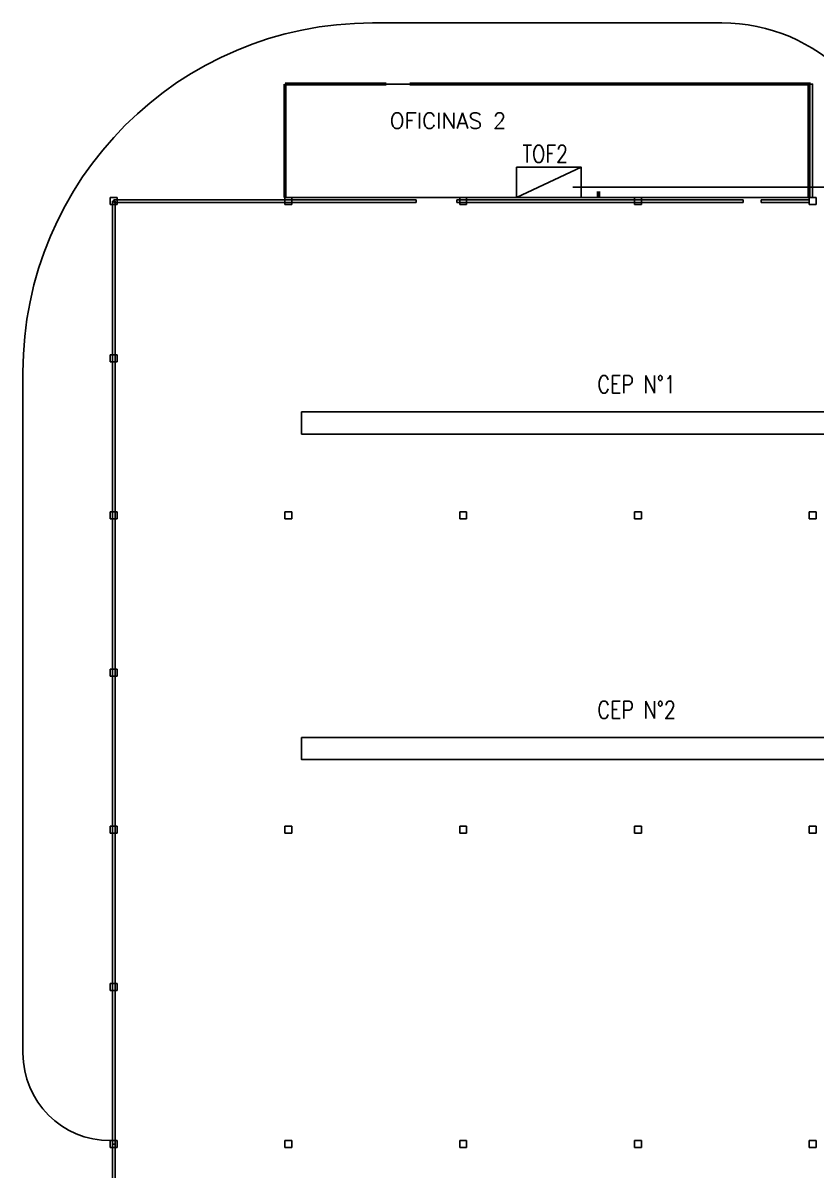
# Model space of a CAD drawing. Extents: x 522424 to 523018, y 277589 to 278009.
# Drawn here: x 522603.9 to 522668.7, y 277821.5 to 277915.4 of the extents above; entities that cross this region are included whole.
import ezdxf
from ezdxf.enums import TextEntityAlignment as Align

# ---------------------------------------------------------------- set-up
doc = ezdxf.new("R2010")
doc.units = 0
doc.layers.get('0').update_dxf_attribs({"linetype": 'CONTINUOUS'})
for name, color, linetype in [('0-IE-BLINDOS', 5, 'CONTINUOUS'), ('A-MUROS', 10, 'CONTINUOUS'), ('ELECTRICIDAD', 6, 'CONTINUOUS'), ('TEXTO', 3, 'CONTINUOUS')]:
    doc.layers.add(name, color=color, linetype=linetype)
doc.styles.add('MM-TITULO 200', font='romans.shx', dxfattribs={"width": 0.8, "height": 1000})
doc.styles.add('SIMPLEX', font='simplex')

# ---------------------------------------------------------------- blocks, each defined once
blk = doc.blocks.new('COL')
at = {"linetype": 'Continuous'}
for p, q in [((200, 200), (-200, 200)), ((-200, 200), (-200, -200)), ((200, -200), (200, 200)), ((-200, -200), (200, -200))]:
    blk.add_line(p, q, dxfattribs=at)

msp = doc.modelspace()

# ---------------------------------------------------------------- linework, layer by layer
at = {"layer": '0-IE-BLINDOS'}
for points in [[(522626.663, 277883.547), (522694.631, 277883.547), (522694.631, 277881.735), (522626.663, 277881.735)], [(522626.663, 277856.914), (522694.631, 277856.914), (522694.631, 277855.101), (522626.663, 277855.101)]]:
    msp.add_lwpolyline(points, close=True, dxfattribs=at)
at = {"layer": 'A-MUROS'}
for p, q in [((522661.021, 277915.366), (522632.45, 277915.366)), ((522603.878, 277886.794), (522603.878, 277831.08))]:
    msp.add_line(p, q, dxfattribs=at)
at = {"layer": 'A-MUROS', "linetype": 'Continuous'}
for p, q in [((522611.201, 277805.124), (522611.201, 277900.793)), ((522611.201, 277900.793), (522611.416, 277900.793)), ((522611.201, 277900.793), (522611.416, 277900.793)), ((522611.307, 277900.901), (522636.024, 277900.901)), ((522611.307, 277900.901), (522611.307, 277900.687)), ((522611.307, 277900.901), (522611.307, 277900.687)), ((522611.307, 277900.687), (522636.024, 277900.687)), ((522611.416, 277805.124), (522611.416, 277900.793)), ((522636.024, 277900.901), (522636.024, 277900.687)), ((522639.373, 277900.901), (522662.778, 277900.901)), ((522639.373, 277900.901), (522639.373, 277900.687)), ((522639.373, 277900.687), (522662.778, 277900.687)), ((522662.778, 277900.901), (522662.778, 277900.687)), ((522664.243, 277900.901), (522668.164, 277900.901)), ((522664.243, 277900.901), (522664.243, 277900.687)), ((522664.243, 277900.687), (522668.164, 277900.687)), ((522611.021, 277823.937), (522611.021, 277823.366)), ((522611.593, 277823.937), (522611.021, 277823.937)), ((522611.021, 277823.366), (522611.593, 277823.366)), ((522611.201, 277823.647), (522611.416, 277823.647)), ((522611.593, 277823.366), (522611.593, 277823.937))]:
    msp.add_line(p, q, dxfattribs=at)
at = {"layer": 'A-MUROS', "const_width": 0.286}
for points in [[(522633.605, 277910.366), (522625.307, 277910.366)], [(522625.307, 277910.366), (522625.307, 277901.08)], [(522668.164, 277901.08), (522668.164, 277910.366), (522635.492, 277910.366)], [(522650.939, 277901.08), (522650.939, 277901.598)]]:
    msp.add_lwpolyline(points, dxfattribs=at)
at = {"layer": 'A-MUROS'}
msp.add_lwpolyline([(522625.307, 277910.366), (522668.45, 277910.366), (522668.45, 277901.08), (522625.307, 277901.08)], close=True, dxfattribs=at)
for centre, radius, start, end in [((522632.45, 277886.794), 28.571, 90, 180), ((522661.021, 277901.08), 14.286, 0, 90), ((522611.021, 277831.08), 7.143, 180, 270)]:
    msp.add_arc(centre, radius, start, end, dxfattribs=at)
at = {"layer": 'ELECTRICIDAD'}
msp.add_line((522644.239, 277901.08), (522649.518, 277903.569), dxfattribs=at)
msp.add_lwpolyline([(522644.239, 277903.569), (522649.518, 277903.569), (522649.518, 277901.08), (522644.239, 277901.08)], close=True, dxfattribs=at)
at = {"layer": 'TEXTO', "linetype": 'ByBlock'}
msp.add_line((522714.982, 277901.92), (522648.839, 277901.92), dxfattribs=at)

# ---------------------------------------------------------------- block references
at = {"layer": 'A-MUROS', "linetype": 'Continuous', "xscale": 0.001428571428571429, "yscale": 0.001428571428571429, "zscale": 0.001428571428571429}
for p in [(522611.307, 277900.794), (522611.307, 277900.794), (522625.593, 277900.794), (522639.878, 277900.794), (522654.164, 277900.794), (522668.45, 277900.794), (522611.307, 277887.937), (522611.307, 277875.08), (522625.593, 277875.08), (522639.878, 277875.08), (522654.164, 277875.08), (522668.45, 277875.08), (522611.307, 277862.223), (522611.307, 277849.366), (522625.593, 277849.366), (522639.878, 277849.366), (522654.164, 277849.366), (522668.45, 277849.366), (522611.307, 277836.509), (522625.593, 277823.651), (522625.593, 277823.651), (522639.878, 277823.651), (522639.878, 277823.651), (522654.164, 277823.651), (522654.164, 277823.651), (522668.45, 277823.651), (522668.45, 277823.651), (522668.45, 277823.651), (522668.45, 277823.651)]:
    msp.add_blockref('COL', p, dxfattribs=at)

# ---------------------------------------------------------------- texts
at = {"layer": 'TEXTO', "color": 1, "linetype": 'Continuous', "style": 'SIMPLEX'}
msp.add_text('OFICINAS 2', height=1.2857, dxfattribs=at).set_placement((522633.873, 277907.366), align=Align.MIDDLE_LEFT)
at = {"layer": 'TEXTO', "attachment_point": 1, "style": 'MM-TITULO 200'}
for s, insert, char_height in [('\\pxqc;TOF2', (522642.307, 277905.366), 1.4286), ('\\pxqc;CEP N°1', (522649.782, 277886.522), 1.42857), ('\\pxqc;CEP N°2', (522649.782, 277859.889), 1.42857)]:
    msp.add_mtext_dynamic_manual_height_columns(s, width=8.57143, gutter_width=7.143, heights=[0], dxfattribs=dict(at, insert=insert, char_height=char_height))

doc.saveas('drawing.dxf')
